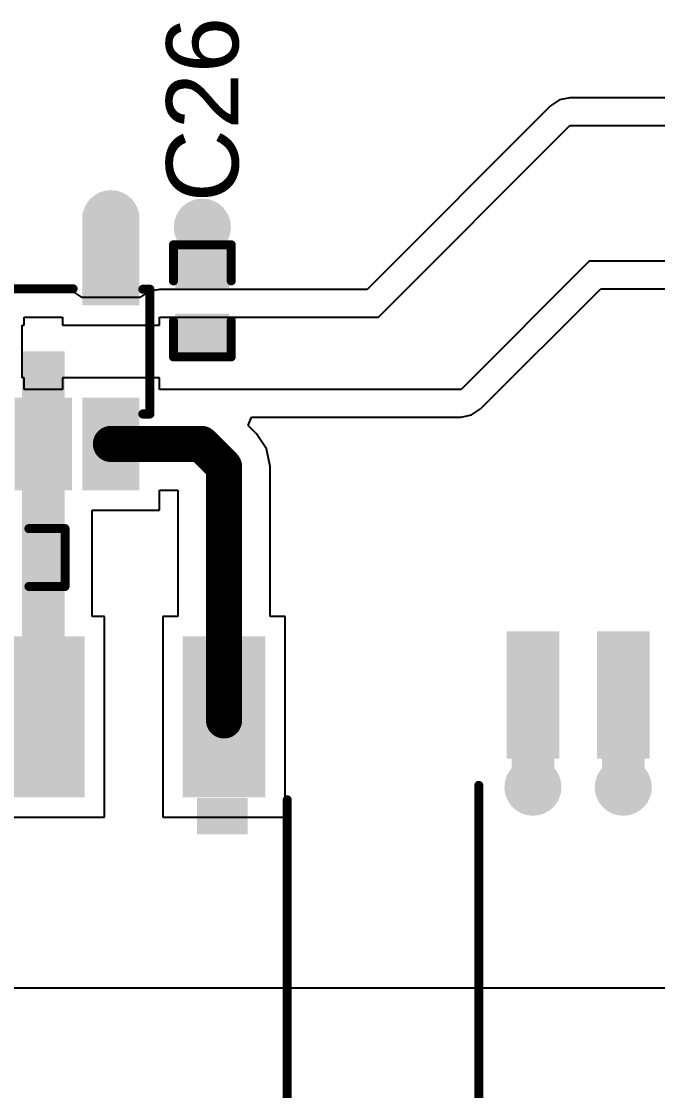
# Model space of a CAD drawing. Header units: millimetres. Extents: x -1.53 to 7.44, y -0.61 to 4.57.
# Drawn here: x -0.433 to -0.081, y 1.481 to 2.073 of the extents above; entities that cross this region are included whole.
import ezdxf

# ---------------------------------------------------------------- set-up
doc = ezdxf.new("R2010")
doc.units = ezdxf.units.MM
doc.header["$MEASUREMENT"] = 0
for name, color, linetype in [('BottomLayer', 5, 'Continuous'), ('BottomSolder', 6, 'Continuous'), ('TopLayer', 1, 'Continuous'), ('TopOverlay', 2, 'Continuous'), ('TopPaste', 8, 'Continuous'), ('TopSolder', 216, 'Continuous'), ('ViaHoleLayer', 16, 'Continuous')]:
    doc.layers.add(name, color=color, linetype=linetype)
doc.styles.add('Arial', font='', dxfattribs={"height": 0.2})
doc.styles.get('Arial').set_extended_font_data('Arial')

# ---------------------------------------------------------------- blocks, each defined once
blk = doc.blocks.new('SOIC_16_300____78')
at = {"layer": 'TopLayer'}
for points in [[(-0.22441, 0.18681), (-0.15945, 0.18681), (-0.15945, 0.16319), (-0.22441, 0.16319)], [(0.15945, 0.18681), (0.22441, 0.18681), (0.22441, 0.16319), (0.15945, 0.16319)], [(-0.22441, 0.13681), (-0.15945, 0.13681), (-0.15945, 0.11319), (-0.22441, 0.11319)], [(0.15945, 0.13681), (0.22441, 0.13681), (0.22441, 0.11319), (0.15945, 0.11319)], [(-0.22441, 0.08681), (-0.15945, 0.08681), (-0.15945, 0.06319), (-0.22441, 0.06319)], [(0.15945, 0.08681), (0.22441, 0.08681), (0.22441, 0.06319), (0.15945, 0.06319)], [(-0.22441, 0.03681), (-0.15945, 0.03681), (-0.15945, 0.01319), (-0.22441, 0.01319)], [(0.15945, 0.03681), (0.22441, 0.03681), (0.22441, 0.01319), (0.15945, 0.01319)], [(-0.22441, -0.01319), (-0.15945, -0.01319), (-0.15945, -0.03681), (-0.22441, -0.03681)], [(0.15945, -0.01319), (0.22441, -0.01319), (0.22441, -0.03681), (0.15945, -0.03681)], [(-0.22441, -0.06319), (-0.15945, -0.06319), (-0.15945, -0.08681), (-0.22441, -0.08681)], [(0.15945, -0.06319), (0.22441, -0.06319), (0.22441, -0.08681), (0.15945, -0.08681)], [(-0.22441, -0.11319), (-0.15945, -0.11319), (-0.15945, -0.13681), (-0.22441, -0.13681)], [(0.15945, -0.11319), (0.22441, -0.11319), (0.22441, -0.13681), (0.15945, -0.13681)], [(-0.22441, -0.16319), (-0.15945, -0.16319), (-0.15945, -0.18681), (-0.22441, -0.18681)], [(0.15945, -0.16319), (0.22441, -0.16319), (0.22441, -0.18681), (0.15945, -0.18681)]]:
    blk.add_hatch(color=1, dxfattribs=at).paths.add_polyline_path(points)
at = {"layer": 'TopOverlay'}
blk.add_hatch(color=2, dxfattribs=at).paths.add_polyline_path([(-0.156, 0.162), (-0.142, 0.162), (-0.142, 0.188), (-0.156, 0.188)])
at = {"layer": 'TopPaste'}
for points in [[(-0.22441, 0.18681), (-0.15945, 0.18681), (-0.15945, 0.16319), (-0.22441, 0.16319)], [(0.15945, 0.18681), (0.22441, 0.18681), (0.22441, 0.16319), (0.15945, 0.16319)], [(-0.22441, 0.13681), (-0.15945, 0.13681), (-0.15945, 0.11319), (-0.22441, 0.11319)], [(0.15945, 0.13681), (0.22441, 0.13681), (0.22441, 0.11319), (0.15945, 0.11319)], [(-0.22441, 0.08681), (-0.15945, 0.08681), (-0.15945, 0.06319), (-0.22441, 0.06319)], [(0.15945, 0.08681), (0.22441, 0.08681), (0.22441, 0.06319), (0.15945, 0.06319)], [(-0.22441, 0.03681), (-0.15945, 0.03681), (-0.15945, 0.01319), (-0.22441, 0.01319)], [(0.15945, 0.03681), (0.22441, 0.03681), (0.22441, 0.01319), (0.15945, 0.01319)], [(-0.22441, -0.01319), (-0.15945, -0.01319), (-0.15945, -0.03681), (-0.22441, -0.03681)], [(0.15945, -0.01319), (0.22441, -0.01319), (0.22441, -0.03681), (0.15945, -0.03681)], [(-0.22441, -0.06319), (-0.15945, -0.06319), (-0.15945, -0.08681), (-0.22441, -0.08681)], [(0.15945, -0.06319), (0.22441, -0.06319), (0.22441, -0.08681), (0.15945, -0.08681)], [(-0.22441, -0.11319), (-0.15945, -0.11319), (-0.15945, -0.13681), (-0.22441, -0.13681)], [(0.15945, -0.11319), (0.22441, -0.11319), (0.22441, -0.13681), (0.15945, -0.13681)], [(-0.22441, -0.16319), (-0.15945, -0.16319), (-0.15945, -0.18681), (-0.22441, -0.18681)], [(0.15945, -0.16319), (0.22441, -0.16319), (0.22441, -0.18681), (0.15945, -0.18681)]]:
    blk.add_hatch(color=8, dxfattribs=at).paths.add_polyline_path(points)
at = {"layer": 'TopSolder'}
for points in [[(-0.22717, 0.18957), (-0.15669, 0.18957), (-0.15669, 0.16043), (-0.22717, 0.16043)], [(0.15669, 0.18957), (0.22717, 0.18957), (0.22717, 0.16043), (0.15669, 0.16043)], [(-0.22717, 0.13957), (-0.15669, 0.13957), (-0.15669, 0.11043), (-0.22717, 0.11043)], [(0.15669, 0.13957), (0.22717, 0.13957), (0.22717, 0.11043), (0.15669, 0.11043)], [(-0.22717, 0.08957), (-0.15669, 0.08957), (-0.15669, 0.06043), (-0.22717, 0.06043)], [(0.15669, 0.08957), (0.22717, 0.08957), (0.22717, 0.06043), (0.15669, 0.06043)], [(-0.22717, 0.03957), (-0.15669, 0.03957), (-0.15669, 0.01043), (-0.22717, 0.01043)], [(0.15669, 0.03957), (0.22717, 0.03957), (0.22717, 0.01043), (0.15669, 0.01043)], [(-0.22717, -0.01043), (-0.15669, -0.01043), (-0.15669, -0.03957), (-0.22717, -0.03957)], [(0.15669, -0.01043), (0.22717, -0.01043), (0.22717, -0.03957), (0.15669, -0.03957)], [(-0.22717, -0.06043), (-0.15669, -0.06043), (-0.15669, -0.08957), (-0.22717, -0.08957)], [(0.15669, -0.06043), (0.22717, -0.06043), (0.22717, -0.08957), (0.15669, -0.08957)], [(-0.22717, -0.11043), (-0.15669, -0.11043), (-0.15669, -0.13957), (-0.22717, -0.13957)], [(0.15669, -0.11043), (0.22717, -0.11043), (0.22717, -0.13957), (0.15669, -0.13957)], [(-0.22717, -0.16043), (-0.15669, -0.16043), (-0.15669, -0.18957), (-0.22717, -0.18957)], [(0.15669, -0.16043), (0.22717, -0.16043), (0.22717, -0.18957), (0.15669, -0.18957)]]:
    blk.add_hatch(color=216, dxfattribs=at).paths.add_polyline_path(points)
at = {"layer": 'TopOverlay'}
for points, const_width in [([(0.151, 0.205), (-0.142, 0.205)], 0.005), ([(-0.2313, 0.176), (-0.2363, 0.181)], 0.00787), ([(-0.2363, 0.171), (-0.2363, 0.181)], 0.00787), ([(-0.2363, 0.171), (-0.2313, 0.176)], 0.00787), ([(0.151, -0.205), (-0.142, -0.205)], 0.005)]:
    blk.add_lwpolyline(points, dxfattribs=dict(at, const_width=const_width))
for points, const_width in [([(-0.14325, 0.205, 1), (-0.14075, 0.205, 1)], 0.0025), ([(0.14975, 0.205, 1), (0.15225, 0.205, 1)], 0.0025), ([(-0.23827, 0.181, 1), (-0.23433, 0.181, 1)], 0.00394), ([(-0.23827, 0.181, 1), (-0.23433, 0.181, 1)], 0.00394), ([(-0.23327, 0.176, 1), (-0.22933, 0.176, 1)], 0.00394), ([(-0.23327, 0.176, 1), (-0.22933, 0.176, 1)], 0.00394), ([(-0.23827, 0.171, 1), (-0.23433, 0.171, 1)], 0.00394), ([(-0.23827, 0.171, 1), (-0.23433, 0.171, 1)], 0.00394), ([(-0.14325, -0.205, 1), (-0.14075, -0.205, 1)], 0.0025), ([(0.14975, -0.205, 1), (0.15225, -0.205, 1)], 0.0025)]:
    blk.add_lwpolyline(points, format="xyb", close=True, dxfattribs=dict(at, const_width=const_width))
blk = doc.blocks.new('SOT_23_5_82')
at = {"layer": 'TopLayer'}
for points in [[(-0.07283, 0.04921), (-0.02953, 0.04921), (-0.02953, 0.02559), (-0.07283, 0.02559)], [(0.02953, 0.04921), (0.07283, 0.04921), (0.07283, 0.02559), (0.02953, 0.02559)], [(-0.07283, 0.01181), (-0.02953, 0.01181), (-0.02953, -0.01181), (-0.07283, -0.01181)], [(-0.07283, -0.02559), (-0.02953, -0.02559), (-0.02953, -0.04921), (-0.07283, -0.04921)], [(0.02953, -0.02559), (0.07283, -0.02559), (0.07283, -0.04921), (0.02953, -0.04921)]]:
    blk.add_hatch(color=1, dxfattribs=at).paths.add_polyline_path(points)
at = {"layer": 'TopPaste'}
for points in [[(-0.07283, 0.04921), (-0.02953, 0.04921), (-0.02953, 0.02559), (-0.07283, 0.02559)], [(0.02953, 0.04921), (0.07283, 0.04921), (0.07283, 0.02559), (0.02953, 0.02559)], [(-0.07283, 0.01181), (-0.02953, 0.01181), (-0.02953, -0.01181), (-0.07283, -0.01181)], [(-0.07283, -0.02559), (-0.02953, -0.02559), (-0.02953, -0.04921), (-0.07283, -0.04921)], [(0.02953, -0.02559), (0.07283, -0.02559), (0.07283, -0.04921), (0.02953, -0.04921)]]:
    blk.add_hatch(color=8, dxfattribs=at).paths.add_polyline_path(points)
at = {"layer": 'TopSolder'}
for points in [[(-0.07683, 0.05321), (-0.02553, 0.05321), (-0.02553, 0.02159), (-0.07683, 0.02159)], [(0.02553, 0.05321), (0.07683, 0.05321), (0.07683, 0.02159), (0.02553, 0.02159)], [(-0.07683, 0.01581), (-0.02553, 0.01581), (-0.02553, -0.01581), (-0.07683, -0.01581)], [(-0.07683, -0.02159), (-0.02553, -0.02159), (-0.02553, -0.05321), (-0.07683, -0.05321)], [(0.02553, -0.02159), (0.07683, -0.02159), (0.07683, -0.05321), (0.02553, -0.05321)]]:
    blk.add_hatch(color=216, dxfattribs=at).paths.add_polyline_path(points)
at = {"layer": 'TopOverlay', "const_width": 0.005}
for points in [[(-0.03461, 0.059), (0.03439, 0.059)], [(-0.03461, 0.059), (-0.03461, 0.05506)], [(0.03439, 0.059), (0.03439, 0.05506)], [(-0.084, 0.042), (-0.079, 0.037)], [(-0.084, 0.042), (-0.084, 0.032)], [(-0.079, 0.037), (-0.084, 0.032)], [(0.03465, 0.01732), (0.03465, -0.01646)], [(-0.03461, -0.05506), (-0.03461, -0.059)], [(0.03439, -0.05506), (0.03439, -0.059)], [(-0.03461, -0.059), (0.03439, -0.059)]]:
    blk.add_lwpolyline(points, dxfattribs=at)
at = {"layer": 'TopOverlay', "const_width": 0.0025}
for points in [[(-0.03586, 0.059, 1), (-0.03336, 0.059, 1)], [(-0.03586, 0.059, 1), (-0.03336, 0.059, 1)], [(0.03314, 0.059, 1), (0.03564, 0.059, 1)], [(0.03314, 0.059, 1), (0.03564, 0.059, 1)], [(-0.03586, 0.05506, 1), (-0.03336, 0.05506, 1)], [(0.03314, 0.05506, 1), (0.03564, 0.05506, 1)], [(-0.08525, 0.042, 1), (-0.08275, 0.042, 1)], [(-0.08525, 0.042, 1), (-0.08275, 0.042, 1)], [(-0.08025, 0.037, 1), (-0.07775, 0.037, 1)], [(-0.08025, 0.037, 1), (-0.07775, 0.037, 1)], [(-0.08525, 0.032, 1), (-0.08275, 0.032, 1)], [(-0.08525, 0.032, 1), (-0.08275, 0.032, 1)], [(0.0334, 0.01732, 1), (0.0359, 0.01732, 1)], [(0.0334, -0.01646, 1), (0.0359, -0.01646, 1)], [(-0.03586, -0.05506, 1), (-0.03336, -0.05506, 1)], [(0.03314, -0.05506, 1), (0.03564, -0.05506, 1)], [(-0.03586, -0.059, 1), (-0.03336, -0.059, 1)], [(-0.03586, -0.059, 1), (-0.03336, -0.059, 1)], [(0.03314, -0.059, 1), (0.03564, -0.059, 1)], [(0.03314, -0.059, 1), (0.03564, -0.059, 1)]]:
    blk.add_lwpolyline(points, format="xyb", close=True, dxfattribs=at)
blk = doc.blocks.new('760390015_86')
at = {"layer": 'TopLayer'}
for points in [[(-0.22047, 0.0811), (-0.22047, 0.1189), (-0.13937, 0.1189), (-0.13937, 0.0811)], [(0.13937, 0.0811), (0.13937, 0.1189), (0.22047, 0.1189), (0.22047, 0.0811)], [(-0.22047, -0.0189), (-0.22047, 0.0189), (-0.13937, 0.0189), (-0.13937, -0.0189)], [(0.13937, -0.0189), (0.13937, 0.0189), (0.22047, 0.0189), (0.22047, -0.0189)], [(-0.22047, -0.1189), (-0.22047, -0.0811), (-0.13937, -0.0811), (-0.13937, -0.1189)], [(0.13937, -0.1189), (0.13937, -0.0811), (0.22047, -0.0811), (0.22047, -0.1189)]]:
    blk.add_hatch(color=1, dxfattribs=at).paths.add_polyline_path(points)
at = {"layer": 'TopOverlay'}
blk.add_hatch(color=2, dxfattribs=at).paths.add_polyline_path([(-0.135, 0.085), (-0.115, 0.085), (-0.115, 0.113), (-0.135, 0.113)])
at = {"layer": 'TopPaste'}
for points in [[(-0.22047, 0.0811), (-0.22047, 0.1189), (-0.13937, 0.1189), (-0.13937, 0.0811)], [(0.13937, 0.0811), (0.13937, 0.1189), (0.22047, 0.1189), (0.22047, 0.0811)], [(-0.22047, -0.0189), (-0.22047, 0.0189), (-0.13937, 0.0189), (-0.13937, -0.0189)], [(0.13937, -0.0189), (0.13937, 0.0189), (0.22047, 0.0189), (0.22047, -0.0189)], [(-0.22047, -0.1189), (-0.22047, -0.0811), (-0.13937, -0.0811), (-0.13937, -0.1189)], [(0.13937, -0.1189), (0.13937, -0.0811), (0.22047, -0.0811), (0.22047, -0.1189)]]:
    blk.add_hatch(color=8, dxfattribs=at).paths.add_polyline_path(points)
at = {"layer": 'TopSolder'}
for points in [[(-0.22447, 0.0771), (-0.22447, 0.1229), (-0.13537, 0.1229), (-0.13537, 0.0771)], [(0.13537, 0.0771), (0.13537, 0.1229), (0.22447, 0.1229), (0.22447, 0.0771)], [(-0.22447, -0.0229), (-0.22447, 0.0229), (-0.13537, 0.0229), (-0.13537, -0.0229)], [(0.13537, -0.0229), (0.13537, 0.0229), (0.22447, 0.0229), (0.22447, -0.0229)], [(-0.22447, -0.1229), (-0.22447, -0.0771), (-0.13537, -0.0771), (-0.13537, -0.1229)], [(0.13537, -0.1229), (0.13537, -0.0771), (0.22447, -0.0771), (0.22447, -0.1229)]]:
    blk.add_hatch(color=216, dxfattribs=at).paths.add_polyline_path(points)
at = {"layer": 'TopOverlay', "const_width": 0.005}
for points in [[(0.136, 0.135), (-0.134, 0.135)], [(-0.22726, 0.1012), (-0.23226, 0.1062)], [(-0.23226, 0.0962), (-0.23226, 0.1062)], [(-0.23226, 0.0962), (-0.22726, 0.1012)], [(0.136, -0.135), (-0.134, -0.135)]]:
    blk.add_lwpolyline(points, dxfattribs=at)
at = {"layer": 'TopOverlay', "const_width": 0.0025}
for points in [[(-0.13525, 0.135, 1), (-0.13275, 0.135, 1)], [(0.13475, 0.135, 1), (0.13725, 0.135, 1)], [(-0.23351, 0.1062, 1), (-0.23101, 0.1062, 1)], [(-0.23351, 0.1062, 1), (-0.23101, 0.1062, 1)], [(-0.22851, 0.1012, 1), (-0.22601, 0.1012, 1)], [(-0.22851, 0.1012, 1), (-0.22601, 0.1012, 1)], [(-0.23351, 0.0962, 1), (-0.23101, 0.0962, 1)], [(-0.23351, 0.0962, 1), (-0.23101, 0.0962, 1)], [(-0.13525, -0.135, 1), (-0.13275, -0.135, 1)], [(0.13475, -0.135, 1), (0.13725, -0.135, 1)]]:
    blk.add_lwpolyline(points, format="xyb", close=True, dxfattribs=at)
blk = doc.blocks.new('C___0402_205')
at = {"layer": 'TopLayer'}
for points in [[(-0.0275, -0.0125), (-0.0275, 0.0125), (-0.0095, 0.0125), (-0.0095, -0.0125)], [(0.0095, -0.0125), (0.0095, 0.0125), (0.0275, 0.0125), (0.0275, -0.0125)]]:
    blk.add_hatch(color=1, dxfattribs=at).paths.add_polyline_path(points)
at = {"layer": 'TopPaste'}
for points in [[(-0.0275, -0.0125), (-0.0275, 0.0125), (-0.0095, 0.0125), (-0.0095, -0.0125)], [(0.0095, -0.0125), (0.0095, 0.0125), (0.0275, 0.0125), (0.0275, -0.0125)]]:
    blk.add_hatch(color=8, dxfattribs=at).paths.add_polyline_path(points)
at = {"layer": 'TopSolder'}
for points in [[(-0.02986, -0.01486), (-0.02986, 0.01486), (-0.00714, 0.01486), (-0.00714, -0.01486)], [(0.00714, -0.01486), (0.00714, 0.01486), (0.02986, 0.01486), (0.02986, -0.01486)]]:
    blk.add_hatch(color=216, dxfattribs=at).paths.add_polyline_path(points)
at = {"layer": 'TopOverlay', "const_width": 0.005}
for points in [[(-0.031, -0.016), (-0.031, 0.016)], [(-0.031, 0.016), (-0.011, 0.016)], [(0.011, 0.016), (0.031, 0.016)], [(0.031, -0.016), (0.031, 0.016)], [(-0.031, -0.016), (-0.011, -0.016)], [(0.011, -0.016), (0.031, -0.016)]]:
    blk.add_lwpolyline(points, dxfattribs=at)
at = {"layer": 'TopOverlay', "const_width": 0.0025}
for points in [[(-0.03225, 0.016, 1), (-0.02975, 0.016, 1)], [(-0.03225, 0.016, 1), (-0.02975, 0.016, 1)], [(-0.01225, 0.016, 1), (-0.00975, 0.016, 1)], [(0.00975, 0.016, 1), (0.01225, 0.016, 1)], [(0.02975, 0.016, 1), (0.03225, 0.016, 1)], [(0.02975, 0.016, 1), (0.03225, 0.016, 1)], [(-0.03225, -0.016, 1), (-0.02975, -0.016, 1)], [(-0.03225, -0.016, 1), (-0.02975, -0.016, 1)], [(-0.01225, -0.016, 1), (-0.00975, -0.016, 1)], [(0.00975, -0.016, 1), (0.01225, -0.016, 1)], [(0.02975, -0.016, 1), (0.03225, -0.016, 1)], [(0.02975, -0.016, 1), (0.03225, -0.016, 1)]]:
    blk.add_lwpolyline(points, format="xyb", close=True, dxfattribs=at)
blk = doc.blocks.new('C___0402_206')
at = {"layer": 'TopLayer'}
for points in [[(-0.0275, -0.0125), (-0.0275, 0.0125), (-0.0095, 0.0125), (-0.0095, -0.0125)], [(0.0095, -0.0125), (0.0095, 0.0125), (0.0275, 0.0125), (0.0275, -0.0125)]]:
    blk.add_hatch(color=1, dxfattribs=at).paths.add_polyline_path(points)
at = {"layer": 'TopPaste'}
for points in [[(-0.0275, -0.0125), (-0.0275, 0.0125), (-0.0095, 0.0125), (-0.0095, -0.0125)], [(0.0095, -0.0125), (0.0095, 0.0125), (0.0275, 0.0125), (0.0275, -0.0125)]]:
    blk.add_hatch(color=8, dxfattribs=at).paths.add_polyline_path(points)
at = {"layer": 'TopSolder'}
for points in [[(-0.02986, -0.01486), (-0.02986, 0.01486), (-0.00714, 0.01486), (-0.00714, -0.01486)], [(0.00714, -0.01486), (0.00714, 0.01486), (0.02986, 0.01486), (0.02986, -0.01486)]]:
    blk.add_hatch(color=216, dxfattribs=at).paths.add_polyline_path(points)
at = {"layer": 'TopOverlay', "const_width": 0.005}
for points in [[(-0.031, -0.016), (-0.031, 0.016)], [(-0.011, 0.016), (-0.031, 0.016)], [(0.031, 0.016), (0.011, 0.016)], [(0.031, -0.016), (0.031, 0.016)], [(-0.011, -0.016), (-0.031, -0.016)], [(0.031, -0.016), (0.011, -0.016)]]:
    blk.add_lwpolyline(points, dxfattribs=at)
at = {"layer": 'TopOverlay', "const_width": 0.0025}
for points in [[(-0.03225, 0.016, 1), (-0.02975, 0.016, 1)], [(-0.03225, 0.016, 1), (-0.02975, 0.016, 1)], [(-0.01225, 0.016, 1), (-0.00975, 0.016, 1)], [(0.00975, 0.016, 1), (0.01225, 0.016, 1)], [(0.02975, 0.016, 1), (0.03225, 0.016, 1)], [(0.02975, 0.016, 1), (0.03225, 0.016, 1)], [(-0.03225, -0.016, 1), (-0.02975, -0.016, 1)], [(-0.03225, -0.016, 1), (-0.02975, -0.016, 1)], [(-0.01225, -0.016, 1), (-0.00975, -0.016, 1)], [(0.00975, -0.016, 1), (0.01225, -0.016, 1)], [(0.02975, -0.016, 1), (0.03225, -0.016, 1)], [(0.02975, -0.016, 1), (0.03225, -0.016, 1)]]:
    blk.add_lwpolyline(points, format="xyb", close=True, dxfattribs=at)

msp = doc.modelspace()

# ---------------------------------------------------------------- hatches: boundary and pattern name
at = {"layer": 'BottomLayer'}
h = msp.add_hatch(color=5, dxfattribs=at)
edge = h.paths.add_edge_path()
edge.add_arc((-0.38361, 1.96342), 0.01181, 0, 360)
h = msp.add_hatch(color=5, dxfattribs=at)
edge = h.paths.add_edge_path()
edge.add_arc((-0.33301, 1.95874), 0.01181, 0, 360)
h = msp.add_hatch(color=5, dxfattribs=at)
edge = h.paths.add_edge_path()
edge.add_arc((-0.15, 1.649), 0.01181, 0, 360)
h = msp.add_hatch(color=5, dxfattribs=at)
edge = h.paths.add_edge_path()
edge.add_arc((-0.1, 1.649), 0.01181, 0, 360)
at = {"layer": 'BottomSolder'}
h = msp.add_hatch(color=6, dxfattribs=at)
edge = h.paths.add_edge_path()
edge.add_arc((-0.38361, 1.96342), 0.01581, 0, 360)
h = msp.add_hatch(color=6, dxfattribs=at)
edge = h.paths.add_edge_path()
edge.add_arc((-0.33301, 1.95874), 0.01581, 0, 360)
h = msp.add_hatch(color=6, dxfattribs=at)
edge = h.paths.add_edge_path()
edge.add_arc((-0.15, 1.649), 0.01581, 0, 360)
h = msp.add_hatch(color=6, dxfattribs=at)
edge = h.paths.add_edge_path()
edge.add_arc((-0.1, 1.649), 0.01581, 0, 360)
at = {"layer": 'TopLayer'}
h = msp.add_hatch(color=1, dxfattribs=at)
edge = h.paths.add_edge_path()
edge.add_arc((-0.38361, 1.96342), 0.01181, 0, 360)
for points in [[(-0.37172, 1.93218), (-0.37172, 1.97444), (-0.39546, 1.97444), (-0.39546, 1.93218)], [(-0.32112, 1.9275), (-0.32112, 1.96976), (-0.34486, 1.96976), (-0.34486, 1.9275)], [(-0.37172, 1.94118), (-0.37172, 1.96342), (-0.39546, 1.96342), (-0.39546, 1.94118)], [(-0.32112, 1.9365), (-0.32112, 1.95874), (-0.34486, 1.95874), (-0.34486, 1.9365)], [(-0.43281, 1.68592), (-0.40919, 1.68592), (-0.40919, 1.89), (-0.43281, 1.89)], [(-0.16181, 1.649), (-0.13819, 1.649), (-0.13819, 1.69793), (-0.16181, 1.69793)], [(-0.11181, 1.649), (-0.08819, 1.649), (-0.08819, 1.69793), (-0.11181, 1.69793)]]:
    msp.add_hatch(color=1, dxfattribs=at).paths.add_polyline_path(points)
h = msp.add_hatch(color=1, dxfattribs=at)
edge = h.paths.add_edge_path()
edge.add_arc((-0.33301, 1.95874), 0.01181, 0, 360)
h = msp.add_hatch(color=1, dxfattribs=at)
edge = h.paths.add_edge_path()
edge.add_arc((-0.15, 1.649), 0.01181, 0, 360)
h = msp.add_hatch(color=1, dxfattribs=at)
edge = h.paths.add_edge_path()
edge.add_arc((-0.1, 1.649), 0.01181, 0, 360)
at = {"layer": 'TopSolder'}
h = msp.add_hatch(color=216, dxfattribs=at)
edge = h.paths.add_edge_path()
edge.add_arc((-0.38361, 1.96342), 0.01581, 0, 360)
h = msp.add_hatch(color=216, dxfattribs=at)
edge = h.paths.add_edge_path()
edge.add_arc((-0.33301, 1.95874), 0.01581, 0, 360)
h = msp.add_hatch(color=216, dxfattribs=at)
edge = h.paths.add_edge_path()
edge.add_arc((-0.15, 1.649), 0.01581, 0, 360)
h = msp.add_hatch(color=216, dxfattribs=at)
edge = h.paths.add_edge_path()
edge.add_arc((-0.1, 1.649), 0.01581, 0, 360)
at = {"layer": 'ViaHoleLayer'}
h = msp.add_hatch(color=16, dxfattribs=at)
edge = h.paths.add_edge_path()
edge.add_arc((-0.38361, 1.96342), 0.00591, 0, 360)
h = msp.add_hatch(color=16, dxfattribs=at)
edge = h.paths.add_edge_path()
edge.add_arc((-0.33301, 1.95874), 0.00591, 0, 360)
h = msp.add_hatch(color=16, dxfattribs=at)
edge = h.paths.add_edge_path()
edge.add_arc((-0.15, 1.649), 0.00591, 0, 360)
h = msp.add_hatch(color=16, dxfattribs=at)
edge = h.paths.add_edge_path()
edge.add_arc((-0.1, 1.649), 0.00591, 0, 360)

# ---------------------------------------------------------------- linework, layer by layer
at = {"layer": 'BottomLayer'}
msp.add_line((0.49861, 1.53784), (-1.49968, 1.53784), dxfattribs=at)
at = {"layer": 'TopLayer'}
for p, q in [((-0.13535, 2.02913), (-0.14031, 2.02581)), ((-0.1295, 2.03029), (-0.13535, 2.02913)), ((0.20108, 2.03029), (-0.1295, 2.03029)), ((-0.14031, 2.02581), (-0.24183, 1.92429)), ((-0.2355, 1.909), (-0.1295, 2.015)), ((-0.1295, 2.015), (0.20108, 2.015)), ((-0.11881, 1.94), (-0.18981, 1.869)), ((0.178, 1.94), (-0.11881, 1.94)), ((-0.43159, 1.92429), (-0.43744, 1.92313)), ((-0.41041, 1.92429), (-0.43159, 1.92429)), ((-0.40456, 1.92313), (-0.41041, 1.92429)), ((-0.39961, 1.91982), (-0.40456, 1.92313)), ((-0.36264, 1.92313), (-0.36759, 1.91982)), ((-0.35679, 1.92429), (-0.36264, 1.92313)), ((-0.24183, 1.92429), (-0.35679, 1.92429)), ((-0.179, 1.85819), (-0.11248, 1.92471)), ((-0.11248, 1.92471), (0.16921, 1.92471)), ((-0.36759, 1.91982), (-0.39961, 1.91982)), ((-0.43281, 1.87547), (-0.43281, 1.90453)), ((-0.43281, 1.90453), (-0.43159, 1.90453)), ((-0.43159, 1.90453), (-0.43159, 1.909)), ((-0.43159, 1.909), (-0.41041, 1.909)), ((-0.41041, 1.909), (-0.41041, 1.90453)), ((-0.41041, 1.90453), (-0.35679, 1.90453)), ((-0.35679, 1.90453), (-0.35679, 1.909)), ((-0.35679, 1.909), (-0.2355, 1.909)), ((-0.43159, 1.87547), (-0.43281, 1.87547)), ((-0.43159, 1.869), (-0.43159, 1.87547)), ((-0.35679, 1.87547), (-0.41041, 1.87547)), ((-0.41041, 1.87547), (-0.41041, 1.869)), ((-0.35679, 1.869), (-0.35679, 1.87547)), ((-0.41041, 1.869), (-0.43159, 1.869)), ((-0.18981, 1.869), (-0.35679, 1.869)), ((-0.18396, 1.85487), (-0.179, 1.85819)), ((-0.30772, 1.84909), (-0.30581, 1.85371)), ((-0.30581, 1.85371), (-0.18981, 1.85371)), ((-0.18981, 1.85371), (-0.18396, 1.85487)), ((-0.30298, 1.84434), (-0.30772, 1.84909)), ((-0.29745, 1.83607), (-0.30298, 1.84434)), ((-0.29551, 1.82632), (-0.29745, 1.83607)), ((-0.29551, 1.74347), (-0.29551, 1.82632)), ((-0.35679, 1.80217), (-0.35679, 1.81333)), ((-0.35679, 1.81333), (-0.34649, 1.81333)), ((-0.34649, 1.81333), (-0.34649, 1.74347)), ((-0.3939, 1.74347), (-0.3939, 1.80217)), ((-0.3939, 1.80217), (-0.35679, 1.80217)), ((-0.3871, 1.74347), (-0.3939, 1.74347)), ((-0.3871, 1.63237), (-0.3871, 1.74347)), ((-0.34649, 1.74347), (-0.3549, 1.74347)), ((-0.3549, 1.74347), (-0.3549, 1.63237)), ((-0.2871, 1.74347), (-0.29551, 1.74347)), ((-0.2871, 1.63237), (-0.2871, 1.74347)), ((-0.4549, 1.63237), (-0.3871, 1.63237)), ((-0.3549, 1.63237), (-0.2871, 1.63237)), ((0.49861, 1.53784), (-1.49968, 1.53784))]:
    msp.add_line(p, q, dxfattribs=at)
at = {"layer": 'TopLayer', "const_width": 0.02}
for points in [[(-0.3836, 1.83882), (-0.3335, 1.83882)], [(-0.3335, 1.83882), (-0.321, 1.82632)], [(-0.321, 1.68592), (-0.321, 1.82632)]]:
    msp.add_lwpolyline(points, dxfattribs=at)
at = {"layer": 'TopLayer', "const_width": 0.01}
for points in [[(-0.3886, 1.83882, 1), (-0.3786, 1.83882, 1)], [(-0.3385, 1.83882, 1), (-0.3285, 1.83882, 1)], [(-0.3385, 1.83882, 1), (-0.3285, 1.83882, 1)], [(-0.326, 1.82632, 1), (-0.316, 1.82632, 1)], [(-0.326, 1.82632, 1), (-0.316, 1.82632, 1)], [(-0.326, 1.68592, 1), (-0.316, 1.68592, 1)]]:
    msp.add_lwpolyline(points, format="xyb", close=True, dxfattribs=at)

# ---------------------------------------------------------------- block references
for name, p, rotation in [('SOT_23_5_82', (-0.421, 1.89), 90), ('C___0402_206', (-0.333, 1.918), 270), ('SOIC_16_300____78', (0.025, 1.508), 270), ('760390015_86', (-0.421, 1.508), 270)]:
    msp.add_blockref(name, p, dxfattribs=dict(rotation=rotation))
msp.add_blockref('C___0402_205', (-0.44, 1.776))

# ---------------------------------------------------------------- texts
at = {"layer": 'TopOverlay', "style": 'Arial'}
msp.add_text('C26', height=0.04, rotation=90, dxfattribs=at).set_placement((-0.31302, 1.9725))

doc.saveas('drawing.dxf')
